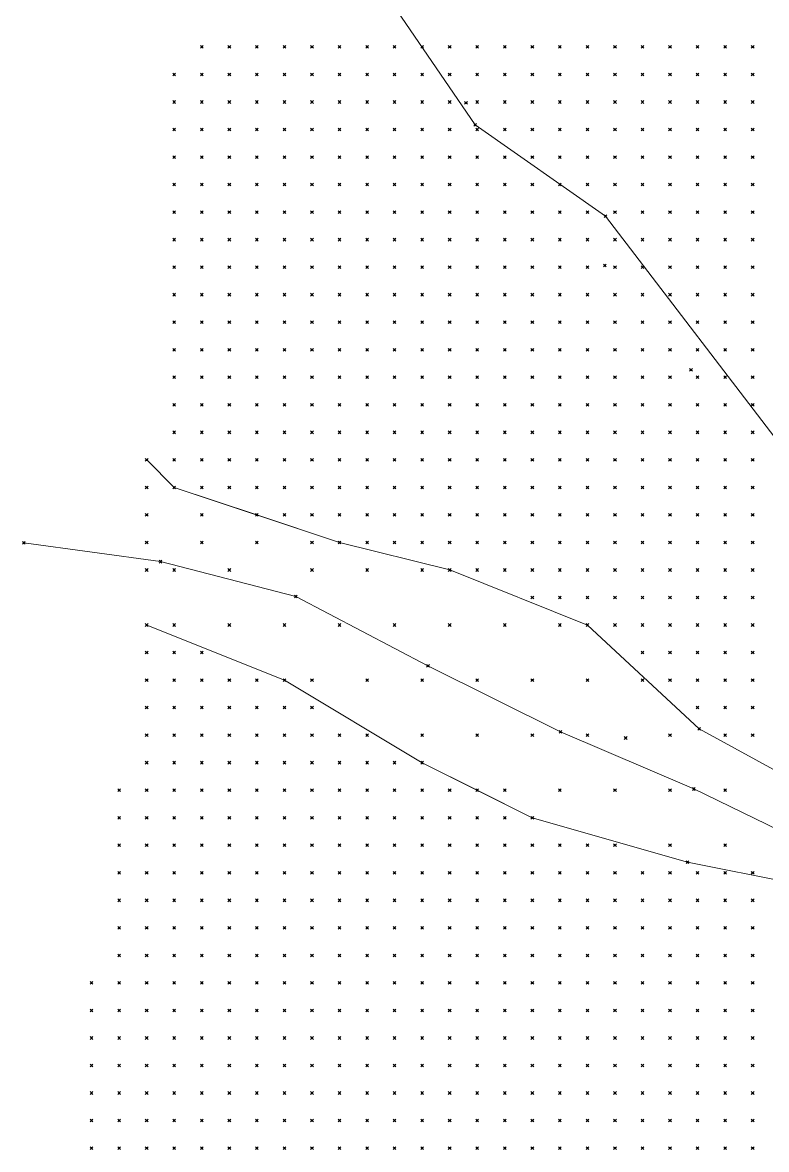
# Model space of a CAD drawing. Header units: metres. Extents: x 441556 to 446409, y 432338 to 461058.
# Drawn here: x 442396.4 to 442477.4, y 455474.2 to 455597 of the extents above; entities that cross this region are included whole.
import ezdxf

# ---------------------------------------------------------------- set-up
doc = ezdxf.new("R2010")
doc.units = ezdxf.units.M
doc.header["$MEASUREMENT"] = 0
doc.header["$PDMODE"] = 35
doc.header["$PDSIZE"] = 0.15
for name, color, linetype, lineweight in [('DTM-BRE-RevN_GRP_FIRUL APEI', 2, 'Continuous', 0), ('DTM-BRE-RevN_GRP_RAU', 2, 'Continuous', 0), ('DTM-BRE-RevN_GRP_TALUZ SUS', 2, 'Continuous', 0), ('DTM-BRE-RevN_YP_RevL', 1, 'Continuous', 0), ('DTM-NOK-RevN_LIDAR_co_lidar', 91, 'Continuous', 0), ('DTM-NOK-RevN_RTK', 32, 'Continuous', 0)]:
    doc.layers.add(name, color=color, linetype=linetype, lineweight=lineweight)

msp = doc.modelspace()

# ---------------------------------------------------------------- linework, layer by layer
at = {"layer": 'DTM-BRE-RevN_GRP_FIRUL APEI'}
for p, q in [((442396.541, 455540.332, 436.641), (442411.419, 455538.281, 424.641)), ((442411.419, 455538.281, 424.641), (442426.145, 455534.49, 416.502)), ((442426.145, 455534.49, 416.502), (442440.541, 455526.917, 409.331)), ((442440.541, 455526.917, 409.331), (442454.971, 455519.729, 403.228)), ((442454.971, 455519.729, 403.228), (442469.486, 455513.512, 396.462)), ((442469.486, 455513.512, 396.462), (442483.932, 455506.515, 390.462))]:
    msp.add_line(p, q, dxfattribs=at)
at = {"layer": 'DTM-BRE-RevN_GRP_RAU'}
for p, q in [((442409.911, 455549.37, 435.115), (442412.91, 455546.37, 430.29)), ((442412.91, 455546.37, 430.29), (442430.906, 455540.372, 419.584)), ((442430.906, 455540.372, 419.584), (442442.903, 455537.372, 415.631)), ((442442.903, 455537.372, 415.631), (442457.9, 455531.374, 408.597)), ((442409.911, 455531.374, 429.419), (442424.907, 455525.375, 422.845)), ((442457.9, 455531.374, 408.597), (442470.057, 455520.058, 400.033)), ((442424.907, 455525.375, 422.845), (442439.904, 455516.377, 415.413)), ((442470.057, 455520.058, 400.033), (442484.428, 455512.2, 394.016)), ((442439.904, 455516.377, 415.413), (442451.901, 455510.378, 409.2)), ((442451.901, 455510.378, 409.2), (442468.79, 455505.542, 399.319)), ((442468.79, 455505.542, 399.319), (442483.59, 455502.589, 392.605))]:
    msp.add_line(p, q, dxfattribs=at)
at = {"layer": 'DTM-BRE-RevN_GRP_TALUZ SUS'}
for p, q in [((442432.336, 455605.444, 460.2), (442445.684, 455585.86, 448.033)), ((442445.684, 455585.86, 448.033), (442459.874, 455575.915, 436.128)), ((442459.874, 455575.915, 436.128), (442493.892, 455531.374, 400.939))]:
    msp.add_line(p, q, dxfattribs=at)
at = {"layer": 'DTM-BRE-RevN_YP_RevL'}
for p, q in [((442412.91, 455546.37, 430.29), (442421.908, 455543.371, 424.386)), ((442421.908, 455543.371, 424.386), (442430.906, 455540.372, 419.584)), ((442445.903, 455513.378, 411.491), (442439.904, 455516.377, 415.413)), ((442451.901, 455510.378, 409.2), (442445.903, 455513.378, 411.491))]:
    msp.add_line(p, q, dxfattribs=at)
at = {"layer": 'DTM-NOK-RevN_LIDAR_co_lidar'}
for p in [(442415.909, 455594.36, 461.221), (442418.909, 455594.36, 460.225), (442421.908, 455594.36, 459.489), (442424.907, 455594.36, 458.627), (442427.907, 455594.36, 457.738), (442430.906, 455594.36, 456.741), (442433.905, 455594.36, 455.774), (442436.905, 455594.36, 454.78), (442439.904, 455594.36, 453.456), (442442.903, 455594.36, 451.639), (442445.903, 455594.36, 448.964), (442448.902, 455594.36, 446.077), (442451.901, 455594.36, 443.548), (442454.901, 455594.36, 440.316), (442457.9, 455594.36, 437.61), (442460.9, 455594.36, 434.804), (442463.899, 455594.36, 432.026), (442466.898, 455594.36, 428.726), (442469.898, 455594.36, 426.433), (442472.897, 455594.36, 422.83), (442475.896, 455594.36, 419.343), (442412.91, 455591.361, 460.871), (442415.909, 455591.361, 459.684), (442418.909, 455591.361, 458.599), (442421.908, 455591.361, 457.794), (442424.907, 455591.361, 456.943), (442427.907, 455591.361, 456.072), (442430.906, 455591.361, 455.308), (442433.905, 455591.361, 454.429), (442436.905, 455591.361, 453.36), (442439.904, 455591.361, 452.188), (442442.903, 455591.361, 450.764), (442445.903, 455591.361, 448.72), (442448.902, 455591.361, 446.381), (442451.901, 455591.361, 443.986), (442454.901, 455591.361, 441.035), (442457.9, 455591.361, 438.214), (442460.9, 455591.361, 434.781), (442463.899, 455591.361, 431.924), (442466.898, 455591.361, 428.695), (442469.898, 455591.361, 426.049), (442472.897, 455591.361, 423.214), (442475.896, 455591.361, 420.032), (442412.91, 455588.361, 459.079), (442415.909, 455588.361, 457.831), (442418.909, 455588.361, 456.882), (442421.908, 455588.361, 455.891), (442424.907, 455588.361, 455.107), (442427.907, 455588.361, 454.36), (442430.906, 455588.361, 453.704), (442433.905, 455588.361, 453.005), (442436.905, 455588.361, 451.971), (442439.904, 455588.361, 450.832), (442442.903, 455588.361, 449.703), (442444.681, 455588.258, 449.178), (442445.903, 455588.361, 448.17), (442448.902, 455588.361, 446.308), (442451.901, 455588.361, 444.095), (442454.901, 455588.361, 441.108), (442457.9, 455588.361, 438.223), (442460.9, 455588.361, 434.609), (442463.899, 455588.361, 431.752), (442466.898, 455588.361, 429.045), (442469.898, 455588.361, 426.218), (442472.897, 455588.361, 423.209), (442475.896, 455588.361, 420.483), (442412.91, 455585.362, 457.249), (442415.909, 455585.362, 456.035), (442418.909, 455585.362, 455.09), (442421.908, 455585.362, 454.281), (442424.907, 455585.362, 453.479), (442427.907, 455585.362, 452.832), (442430.906, 455585.362, 452.046), (442433.905, 455585.362, 451.295), (442436.905, 455585.362, 450.452), (442439.904, 455585.362, 449.369), (442442.903, 455585.362, 448.402), (442445.903, 455585.362, 447.328), (442448.902, 455585.362, 445.954), (442451.901, 455585.362, 444.054), (442454.901, 455585.362, 440.763), (442457.9, 455585.362, 437.661), (442460.9, 455585.362, 434.977), (442463.899, 455585.362, 432.458), (442466.898, 455585.362, 429.607), (442469.898, 455585.362, 426.586), (442472.897, 455585.362, 423.677), (442475.896, 455585.362, 420.897), (442412.91, 455582.363, 455.648), (442415.909, 455582.363, 454.424), (442418.909, 455582.363, 453.465), (442421.908, 455582.363, 452.667), (442424.907, 455582.363, 451.788), (442427.907, 455582.363, 451.048), (442430.906, 455582.363, 450.277), (442433.905, 455582.363, 449.556), (442436.905, 455582.363, 448.848), (442439.904, 455582.363, 447.979), (442442.903, 455582.363, 446.948), (442445.903, 455582.363, 445.905), (442448.902, 455582.363, 444.877), (442451.901, 455582.363, 443.252), (442454.901, 455582.363, 440.593), (442457.9, 455582.363, 438.09), (442460.9, 455582.363, 435.844), (442463.899, 455582.363, 432.982), (442466.898, 455582.363, 430.129), (442469.898, 455582.363, 427.045), (442472.897, 455582.363, 423.925), (442475.896, 455582.363, 421.333), (442412.91, 455579.363, 453.991), (442415.909, 455579.363, 452.896), (442418.909, 455579.363, 451.721), (442421.908, 455579.363, 450.739), (442424.907, 455579.363, 449.787), (442427.907, 455579.363, 449.139), (442430.906, 455579.363, 448.499), (442433.905, 455579.363, 447.882), (442436.905, 455579.363, 447.244), (442439.904, 455579.363, 446.474), (442442.903, 455579.363, 445.471), (442445.903, 455579.363, 444.314), (442448.902, 455579.363, 443.234), (442451.901, 455579.363, 441.909), (442454.901, 455579.363, 439.964), (442457.9, 455579.363, 437.988), (442460.9, 455579.363, 435.755), (442463.899, 455579.363, 433.684), (442466.898, 455579.363, 430.268), (442469.898, 455579.363, 427.47), (442472.897, 455579.363, 424.458), (442475.896, 455579.363, 421.878), (442412.91, 455576.364, 452.495), (442415.909, 455576.364, 451.613), (442418.909, 455576.364, 450.322), (442421.908, 455576.364, 449.144), (442424.907, 455576.364, 448.094), (442427.907, 455576.364, 447.261), (442430.906, 455576.364, 446.607), (442433.905, 455576.364, 446.125), (442436.905, 455576.364, 445.357), (442439.904, 455576.364, 444.49), (442442.903, 455576.364, 443.657), (442445.903, 455576.364, 442.738), (442448.902, 455576.364, 441.63), (442451.901, 455576.364, 440.007), (442454.901, 455576.364, 438.285), (442457.9, 455576.364, 437.048), (442460.9, 455576.364, 435.658), (442463.899, 455576.364, 433.988), (442466.898, 455576.364, 430.326), (442469.898, 455576.364, 428.061), (442472.897, 455576.364, 425.222), (442475.896, 455576.364, 422.796), (442412.91, 455573.364, 450.7), (442415.909, 455573.364, 449.861), (442418.909, 455573.364, 448.77), (442421.908, 455573.364, 447.668), (442424.907, 455573.364, 446.433), (442427.907, 455573.364, 445.223), (442430.906, 455573.364, 444.378), (442433.905, 455573.364, 443.958), (442436.905, 455573.364, 443.331), (442439.904, 455573.364, 442.665), (442442.903, 455573.364, 441.913), (442445.903, 455573.364, 440.946), (442448.902, 455573.364, 440.049), (442451.901, 455573.364, 438.751), (442454.901, 455573.364, 437.096), (442457.9, 455573.364, 436.131), (442460.9, 455573.364, 434.59), (442463.899, 455573.364, 432.551), (442466.898, 455573.364, 430.465), (442469.898, 455573.364, 428.329), (442472.897, 455573.364, 425.479), (442475.896, 455573.364, 423.283), (442412.91, 455570.365, 448.948), (442415.909, 455570.365, 448.041), (442418.909, 455570.365, 446.987), (442421.908, 455570.365, 446.026), (442424.907, 455570.365, 444.817), (442427.907, 455570.365, 443.292), (442430.906, 455570.365, 442.325), (442433.905, 455570.365, 441.742), (442436.905, 455570.365, 441.362), (442439.904, 455570.365, 440.877), (442442.903, 455570.365, 439.934), (442445.903, 455570.365, 439.037), (442448.902, 455570.365, 438.267), (442451.901, 455570.365, 436.982), (442454.901, 455570.365, 435.754), (442457.9, 455570.365, 434.818), (442459.789, 455570.555, 434.109), (442460.9, 455570.365, 433.464), (442463.899, 455570.365, 431.531), (442466.898, 455570.365, 429.443), (442469.898, 455570.365, 427.88), (442472.897, 455570.365, 425.507), (442475.896, 455570.365, 423.224), (442412.91, 455567.366, 447.035), (442415.909, 455567.366, 446.059), (442418.909, 455567.366, 445.054), (442421.908, 455567.366, 444.116), (442424.907, 455567.366, 443.074), (442427.907, 455567.366, 441.555), (442430.906, 455567.366, 440.121), (442433.905, 455567.366, 439.548), (442436.905, 455567.366, 439.216), (442439.904, 455567.366, 438.582), (442442.903, 455567.366, 437.796), (442445.903, 455567.366, 437.111), (442448.902, 455567.366, 436.154), (442451.901, 455567.366, 434.944), (442454.901, 455567.366, 434.404), (442457.9, 455567.366, 433.423), (442460.9, 455567.366, 431.893), (442463.899, 455567.366, 430.594), (442466.898, 455567.366, 428.389), (442469.898, 455567.366, 426.87), (442472.897, 455567.366, 424.945), (442475.896, 455567.366, 422.752), (442412.91, 455564.366, 445.242), (442415.909, 455564.366, 444.227), (442418.909, 455564.366, 443.425), (442421.908, 455564.366, 442.377), (442424.907, 455564.366, 441.2), (442427.907, 455564.366, 439.93), (442430.906, 455564.366, 438.565), (442433.905, 455564.366, 437.612), (442436.905, 455564.366, 436.987), (442439.904, 455564.366, 436.419), (442442.903, 455564.366, 435.826), (442445.903, 455564.366, 435.466), (442448.902, 455564.366, 434.841), (442451.901, 455564.366, 433.473), (442454.901, 455564.366, 432.51), (442457.9, 455564.366, 431.465), (442460.9, 455564.366, 430.121), (442463.899, 455564.366, 428.902), (442466.898, 455564.366, 427.449), (442469.898, 455564.366, 425.903), (442472.897, 455564.366, 424.356), (442475.896, 455564.366, 422.288), (442412.91, 455561.367, 443.466), (442415.909, 455561.367, 442.526), (442418.909, 455561.367, 441.363), (442421.908, 455561.367, 440.268), (442424.907, 455561.367, 439.266), (442427.907, 455561.367, 438.189), (442430.906, 455561.367, 437.028), (442433.905, 455561.367, 435.996), (442436.905, 455561.367, 435.174), (442439.904, 455561.367, 434.478), (442442.903, 455561.367, 433.699), (442445.903, 455561.367, 432.983), (442448.902, 455561.367, 432.355), (442451.901, 455561.367, 431.417), (442454.901, 455561.367, 430.338), (442457.9, 455561.367, 429.34), (442460.9, 455561.367, 428.447), (442463.899, 455561.367, 427.22), (442466.898, 455561.367, 425.885), (442469.898, 455561.367, 424.65), (442472.897, 455561.367, 423.19), (442475.896, 455561.367, 421.392), (442469.177, 455559.174, 424.098), (442412.91, 455558.368, 441.432), (442415.909, 455558.368, 440.452), (442418.909, 455558.368, 439.443), (442421.908, 455558.368, 438.24), (442424.907, 455558.368, 437.171), (442427.907, 455558.368, 436.136), (442430.906, 455558.368, 435.18), (442433.905, 455558.368, 434.141), (442436.905, 455558.368, 433.238), (442439.904, 455558.368, 432.496), (442442.903, 455558.368, 431.73), (442445.903, 455558.368, 430.834), (442448.902, 455558.368, 429.886), (442451.901, 455558.368, 428.961), (442454.901, 455558.368, 428.077), (442457.9, 455558.368, 427.531), (442460.9, 455558.368, 426.516), (442463.899, 455558.368, 425.374), (442466.898, 455558.368, 424.195), (442469.898, 455558.368, 423.173), (442472.897, 455558.368, 421.869), (442475.896, 455558.368, 420.556), (442412.91, 455555.368, 439.343), (442415.909, 455555.368, 438.204), (442418.909, 455555.368, 437.133), (442421.908, 455555.368, 435.952), (442424.907, 455555.368, 435.032), (442427.907, 455555.368, 433.738), (442430.906, 455555.368, 432.674), (442433.905, 455555.368, 431.98), (442436.905, 455555.368, 431.189), (442439.904, 455555.368, 430.413), (442442.903, 455555.368, 429.555), (442445.903, 455555.368, 428.708), (442448.902, 455555.368, 428.055), (442451.901, 455555.368, 427.166), (442454.901, 455555.368, 426.053), (442457.9, 455555.368, 424.892), (442460.9, 455555.368, 424.334), (442463.899, 455555.368, 423.509), (442466.898, 455555.368, 422.543), (442469.898, 455555.368, 421.669), (442472.897, 455555.368, 420.543), (442475.896, 455555.368, 419.261), (442412.91, 455552.369, 436.774), (442415.909, 455552.369, 435.58), (442418.909, 455552.369, 434.607), (442421.908, 455552.369, 433.647), (442424.907, 455552.369, 432.635), (442427.907, 455552.369, 431.457), (442430.906, 455552.369, 430.365), (442433.905, 455552.369, 429.641), (442436.905, 455552.369, 429.067), (442439.904, 455552.369, 428.217), (442442.903, 455552.369, 427.304), (442445.903, 455552.369, 426.688), (442448.902, 455552.369, 426.02), (442451.901, 455552.369, 425.015), (442454.901, 455552.369, 423.998), (442457.9, 455552.369, 423.102), (442460.9, 455552.369, 422.448), (442463.899, 455552.369, 421.361), (442466.898, 455552.369, 420.701), (442469.898, 455552.369, 419.904), (442472.897, 455552.369, 418.852), (442475.896, 455552.369, 417.995), (442409.911, 455549.37, 435.115), (442412.91, 455549.37, 433.617), (442415.909, 455549.37, 432.466), (442418.909, 455549.37, 431.447), (442421.908, 455549.37, 430.385), (442424.907, 455549.37, 429.419), (442427.907, 455549.37, 428.602), (442430.906, 455549.37, 427.776), (442433.905, 455549.37, 427.137), (442436.905, 455549.37, 426.549), (442439.904, 455549.37, 425.921), (442442.903, 455549.37, 425.193), (442445.903, 455549.37, 424.432), (442448.902, 455549.37, 423.649), (442451.901, 455549.37, 422.742), (442454.901, 455549.37, 421.954), (442457.9, 455549.37, 421.093), (442460.9, 455549.37, 420.273), (442463.899, 455549.37, 419.469), (442466.898, 455549.37, 418.776), (442469.898, 455549.37, 417.941), (442472.897, 455549.37, 417.194), (442475.896, 455549.37, 416.404), (442409.911, 455546.37, 431.881), (442412.91, 455546.37, 430.29), (442415.909, 455546.37, 429.095), (442418.909, 455546.37, 428.214), (442421.908, 455546.37, 427.358), (442424.907, 455546.37, 426.433), (442427.907, 455546.37, 425.579), (442430.906, 455546.37, 424.985), (442433.905, 455546.37, 424.229), (442436.905, 455546.37, 423.676), (442439.904, 455546.37, 423.31), (442442.903, 455546.37, 422.705), (442445.903, 455546.37, 421.885), (442448.902, 455546.37, 421.059), (442451.901, 455546.37, 420.377), (442454.901, 455546.37, 419.739), (442457.9, 455546.37, 418.739), (442460.9, 455546.37, 417.919), (442463.899, 455546.37, 417.544), (442466.898, 455546.37, 416.664), (442469.898, 455546.37, 416.158), (442472.897, 455546.37, 415.461), (442475.896, 455546.37, 414.575), (442409.911, 455543.371, 428.81), (442415.909, 455543.371, 425.924), (442421.908, 455543.371, 424.386), (442424.907, 455543.371, 423.493), (442427.907, 455543.371, 422.808), (442430.906, 455543.371, 422.092), (442433.905, 455543.371, 421.24), (442436.905, 455543.371, 420.861), (442439.904, 455543.371, 420.595), (442442.903, 455543.371, 420.017), (442445.903, 455543.371, 419.419), (442448.902, 455543.371, 418.805), (442451.901, 455543.371, 418.076), (442454.901, 455543.371, 417.411), (442457.9, 455543.371, 416.606), (442460.9, 455543.371, 415.911), (442463.899, 455543.371, 415.528), (442466.898, 455543.371, 414.692), (442469.898, 455543.371, 413.997), (442472.897, 455543.371, 413.18), (442475.896, 455543.371, 412.596), (442409.911, 455540.372, 426.434), (442415.909, 455540.372, 423.342), (442421.908, 455540.372, 421.469), (442427.907, 455540.372, 420.201), (442430.906, 455540.372, 419.584), (442433.905, 455540.372, 418.748), (442436.905, 455540.372, 418.414), (442439.904, 455540.372, 418.221), (442442.903, 455540.372, 417.768), (442445.903, 455540.372, 417.217), (442448.902, 455540.372, 416.555), (442451.901, 455540.372, 415.872), (442454.901, 455540.372, 415.204), (442457.9, 455540.372, 414.532), (442460.9, 455540.372, 413.978), (442463.899, 455540.372, 413.455), (442466.898, 455540.372, 412.484), (442469.898, 455540.372, 411.816), (442472.897, 455540.372, 411.06), (442475.896, 455540.372, 410.52), (442409.911, 455537.372, 425.969), (442412.91, 455537.372, 423.892), (442418.909, 455537.372, 420.912), (442427.907, 455537.372, 417.915), (442433.905, 455537.372, 416.504), (442439.904, 455537.372, 416.007), (442442.903, 455537.372, 415.631), (442445.903, 455537.372, 415.061), (442448.902, 455537.372, 414.302), (442451.901, 455537.372, 413.645), (442454.901, 455537.372, 413.006), (442457.9, 455537.372, 412.415), (442460.9, 455537.372, 411.862), (442463.899, 455537.372, 411.229), (442466.898, 455537.372, 410.261), (442469.898, 455537.372, 409.697), (442472.897, 455537.372, 409.028), (442475.896, 455537.372, 408.459), (442451.901, 455534.373, 411.652), (442454.901, 455534.373, 410.955), (442457.9, 455534.373, 410.425), (442460.9, 455534.373, 409.794), (442463.899, 455534.373, 409.243), (442466.898, 455534.373, 408.276), (442469.898, 455534.373, 407.705), (442472.897, 455534.373, 407.063), (442475.896, 455534.373, 406.391), (442409.911, 455531.374, 429.419), (442412.91, 455531.374, 427.282), (442418.909, 455531.374, 422.838), (442424.907, 455531.374, 419.132), (442430.906, 455531.374, 414.912), (442436.905, 455531.374, 412.375), (442442.903, 455531.374, 411.57), (442448.902, 455531.374, 410.513), (442454.901, 455531.374, 409.197), (442457.9, 455531.374, 408.597), (442460.9, 455531.374, 407.924), (442463.899, 455531.374, 407.427), (442466.898, 455531.374, 406.313), (442469.898, 455531.374, 405.831), (442472.897, 455531.374, 405.212), (442475.896, 455531.374, 404.386), (442409.911, 455528.374, 432.045), (442412.91, 455528.374, 429.744), (442415.909, 455528.374, 427.387), (442463.899, 455528.374, 405.57), (442466.898, 455528.374, 404.536), (442469.898, 455528.374, 403.893), (442472.897, 455528.374, 403.271), (442475.896, 455528.374, 402.54), (442409.911, 455525.375, 434.827), (442412.91, 455525.375, 432.175), (442415.909, 455525.375, 429.508), (442418.909, 455525.375, 427.397), (442421.908, 455525.375, 425.237), (442424.907, 455525.375, 422.845), (442427.907, 455525.375, 420.371), (442433.905, 455525.375, 416.264), (442439.904, 455525.375, 411.219), (442445.903, 455525.375, 407.664), (442451.901, 455525.375, 406.322), (442457.9, 455525.375, 405.196), (442463.899, 455525.375, 403.949), (442466.898, 455525.375, 403.105), (442469.898, 455525.375, 402.224), (442472.897, 455525.375, 401.506), (442475.896, 455525.375, 400.849), (442409.911, 455522.376, 436.587), (442412.91, 455522.376, 434.378), (442415.909, 455522.376, 431.607), (442418.909, 455522.376, 429.36), (442421.908, 455522.376, 427.263), (442424.907, 455522.376, 424.716), (442427.907, 455522.376, 422.331), (442469.898, 455522.376, 401.032), (442472.897, 455522.376, 400.098), (442475.896, 455522.376, 399.436), (442409.911, 455519.376, 438.327), (442412.91, 455519.376, 436.134), (442415.909, 455519.376, 433.638), (442418.909, 455519.376, 431.068), (442421.908, 455519.376, 428.798), (442424.907, 455519.376, 426.079), (442427.907, 455519.376, 423.595), (442430.906, 455519.376, 421.409), (442433.905, 455519.376, 419.1), (442439.904, 455519.376, 413.975), (442445.903, 455519.376, 409.435), (442451.901, 455519.376, 405.252), (442457.9, 455519.376, 402.503), (442466.898, 455519.376, 400.41), (442472.897, 455519.376, 399.116), (442475.896, 455519.376, 398.297), (442462.068, 455519.068, 401.156), (442409.911, 455516.377, 439.906), (442412.91, 455516.377, 437.336), (442415.909, 455516.377, 435.217), (442418.909, 455516.377, 432.619), (442421.908, 455516.377, 430.119), (442424.907, 455516.377, 427.481), (442427.907, 455516.377, 425.164), (442430.906, 455516.377, 422.854), (442433.905, 455516.377, 420.136), (442436.905, 455516.377, 417.831), (442439.904, 455516.377, 415.413), (442406.911, 455513.378, 443.847), (442409.911, 455513.378, 441.524), (442412.91, 455513.378, 438.885), (442415.909, 455513.378, 436.349), (442418.909, 455513.378, 434.267), (442421.908, 455513.378, 431.849), (442424.907, 455513.378, 429.125), (442427.907, 455513.378, 426.429), (442430.906, 455513.378, 423.823), (442433.905, 455513.378, 421.723), (442436.905, 455513.378, 419.823), (442439.904, 455513.378, 416.583), (442442.903, 455513.378, 413.362), (442445.903, 455513.378, 411.491), (442448.902, 455513.378, 409.794), (442454.901, 455513.378, 406.032), (442460.9, 455513.378, 402.062), (442466.898, 455513.378, 398.604), (442472.897, 455513.378, 396.349), (442406.911, 455510.378, 445.276), (442409.911, 455510.378, 442.957), (442412.91, 455510.378, 439.739), (442415.909, 455510.378, 436.938), (442418.909, 455510.378, 435.578), (442421.908, 455510.378, 433.39), (442424.907, 455510.378, 430.472), (442427.907, 455510.378, 428.026), (442430.906, 455510.378, 425.803), (442433.905, 455510.378, 423.583), (442436.905, 455510.378, 421.154), (442439.904, 455510.378, 417.679), (442442.903, 455510.378, 414.527), (442445.903, 455510.378, 412.702), (442448.902, 455510.378, 411.038), (442451.901, 455510.378, 409.2), (442406.911, 455507.379, 447.119), (442409.911, 455507.379, 443.473), (442412.91, 455507.379, 441.227), (442415.909, 455507.379, 439.48), (442418.909, 455507.379, 437.001), (442421.908, 455507.379, 434.988), (442424.907, 455507.379, 431.479), (442427.907, 455507.379, 429.366), (442430.906, 455507.379, 427.117), (442433.905, 455507.379, 424.631), (442436.905, 455507.379, 421.646), (442439.904, 455507.379, 419.024), (442442.903, 455507.379, 416.583), (442445.903, 455507.379, 414.212), (442448.902, 455507.379, 412.482), (442451.901, 455507.379, 410.44), (442454.901, 455507.379, 408.083), (442457.9, 455507.379, 405.596), (442460.9, 455507.379, 403.378), (442466.898, 455507.379, 399.674), (442472.897, 455507.379, 396.733), (442406.911, 455504.38, 448.208), (442409.911, 455504.38, 445.905), (442412.91, 455504.38, 443.534), (442415.909, 455504.38, 440.991), (442418.909, 455504.38, 438.205), (442421.908, 455504.38, 435.324), (442424.907, 455504.38, 432.992), (442427.907, 455504.38, 430.791), (442430.906, 455504.38, 428.564), (442433.905, 455504.38, 426.418), (442436.905, 455504.38, 423.427), (442439.904, 455504.38, 420.349), (442442.903, 455504.38, 417.967), (442445.903, 455504.38, 416.025), (442448.902, 455504.38, 414.135), (442451.901, 455504.38, 411.691), (442454.901, 455504.38, 408.895), (442457.9, 455504.38, 406.296), (442460.9, 455504.38, 403.983), (442463.899, 455504.38, 402.033), (442466.898, 455504.38, 400.276), (442469.898, 455504.38, 398.66), (442472.897, 455504.38, 396.989), (442475.896, 455504.38, 395.569), (442406.911, 455501.38, 450.557), (442409.911, 455501.38, 447.142), (442412.91, 455501.38, 444.206), (442415.909, 455501.38, 442.196), (442418.909, 455501.38, 439.757), (442421.908, 455501.38, 436.929), (442424.907, 455501.38, 434.654), (442427.907, 455501.38, 432.346), (442430.906, 455501.38, 429.616), (442433.905, 455501.38, 427.231), (442436.905, 455501.38, 425.147), (442439.904, 455501.38, 422.78), (442442.903, 455501.38, 420.262), (442445.903, 455501.38, 418.221), (442448.902, 455501.38, 416.294), (442451.901, 455501.38, 413.735), (442454.901, 455501.38, 410.961), (442457.9, 455501.38, 408.118), (442460.9, 455501.38, 405.711), (442463.899, 455501.38, 403.366), (442466.898, 455501.38, 401.452), (442469.898, 455501.38, 399.175), (442472.897, 455501.38, 397.525), (442475.896, 455501.38, 395.968), (442406.911, 455498.381, 452.681), (442409.911, 455498.381, 449.288), (442412.91, 455498.381, 446.257), (442415.909, 455498.381, 443.768), (442418.909, 455498.381, 441.286), (442421.908, 455498.381, 439.111), (442424.907, 455498.381, 436.337), (442427.907, 455498.381, 433.7), (442430.906, 455498.381, 431.227), (442433.905, 455498.381, 428.923), (442436.905, 455498.381, 426.673), (442439.904, 455498.381, 424.523), (442442.903, 455498.381, 422.319), (442445.903, 455498.381, 420.155), (442448.902, 455498.381, 418.031), (442451.901, 455498.381, 415.719), (442454.901, 455498.381, 413.484), (442457.9, 455498.381, 410.726), (442460.9, 455498.381, 408.144), (442463.899, 455498.381, 405.509), (442466.898, 455498.381, 403.187), (442469.898, 455498.381, 400.772), (442472.897, 455498.381, 398.678), (442475.896, 455498.381, 396.699), (442406.911, 455495.382, 453.79), (442409.911, 455495.382, 451.292), (442412.91, 455495.382, 448.18), (442415.909, 455495.382, 445.49), (442418.909, 455495.382, 443.068), (442421.908, 455495.382, 440.691), (442424.907, 455495.382, 438.066), (442427.907, 455495.382, 435.163), (442430.906, 455495.382, 432.597), (442433.905, 455495.382, 430.31), (442436.905, 455495.382, 428.676), (442439.904, 455495.382, 426.292), (442442.903, 455495.382, 424.036), (442445.903, 455495.382, 422.298), (442448.902, 455495.382, 419.813), (442451.901, 455495.382, 417.724), (442454.901, 455495.382, 415.605), (442457.9, 455495.382, 412.726), (442460.9, 455495.382, 410.081), (442463.899, 455495.382, 407.399), (442466.898, 455495.382, 404.705), (442469.898, 455495.382, 402.1), (442472.897, 455495.382, 399.926), (442475.896, 455495.382, 397.447), (442403.912, 455492.382, 458.578), (442406.911, 455492.382, 455.515), (442409.911, 455492.382, 453.022), (442412.91, 455492.382, 449.53), (442415.909, 455492.382, 447.182), (442418.909, 455492.382, 444.792), (442421.908, 455492.382, 441.951), (442424.907, 455492.382, 439.444), (442427.907, 455492.382, 436.484), (442430.906, 455492.382, 434.41), (442433.905, 455492.382, 432.508), (442436.905, 455492.382, 430.881), (442439.904, 455492.382, 428.974), (442442.903, 455492.382, 427.158), (442445.903, 455492.382, 425.029), (442448.902, 455492.382, 422.157), (442451.901, 455492.382, 420.026), (442454.901, 455492.382, 417.648), (442457.9, 455492.382, 414.92), (442460.9, 455492.382, 412.363), (442463.899, 455492.382, 409.629), (442466.898, 455492.382, 406.076), (442469.898, 455492.382, 403.505), (442472.897, 455492.382, 401.335), (442475.896, 455492.382, 398.617), (442403.912, 455489.383, 460.397), (442406.911, 455489.383, 457.186), (442409.911, 455489.383, 454.781), (442412.91, 455489.383, 451.517), (442415.909, 455489.383, 449.076), (442418.909, 455489.383, 446.461), (442421.908, 455489.383, 443.455), (442424.907, 455489.383, 441.235), (442427.907, 455489.383, 438.998), (442430.906, 455489.383, 436.45), (442433.905, 455489.383, 434.518), (442436.905, 455489.383, 432.791), (442439.904, 455489.383, 431.204), (442442.903, 455489.383, 429.31), (442445.903, 455489.383, 426.443), (442448.902, 455489.383, 423.796), (442451.901, 455489.383, 422.075), (442454.901, 455489.383, 419.835), (442457.9, 455489.383, 417.214), (442460.9, 455489.383, 414.547), (442463.899, 455489.383, 411.734), (442466.898, 455489.383, 408.197), (442469.898, 455489.383, 405.232), (442472.897, 455489.383, 402.673), (442475.896, 455489.383, 399.856), (442403.912, 455486.384, 462.078), (442406.911, 455486.384, 459.125), (442409.911, 455486.384, 456.031), (442412.91, 455486.384, 453.344), (442415.909, 455486.384, 450.732), (442418.909, 455486.384, 447.856), (442421.908, 455486.384, 445.621), (442424.907, 455486.384, 443.624), (442427.907, 455486.384, 441.16), (442430.906, 455486.384, 438.35), (442433.905, 455486.384, 436.49), (442436.905, 455486.384, 434.786), (442439.904, 455486.384, 432.638), (442442.903, 455486.384, 430.497), (442445.903, 455486.384, 428.038), (442448.902, 455486.384, 425.562), (442451.901, 455486.384, 423.906), (442454.901, 455486.384, 421.948), (442457.9, 455486.384, 419.444), (442460.9, 455486.384, 416.794), (442463.899, 455486.384, 413.719), (442466.898, 455486.384, 410.173), (442469.898, 455486.384, 406.769), (442472.897, 455486.384, 404.124), (442475.896, 455486.384, 401.422), (442403.912, 455483.384, 463.725), (442406.911, 455483.384, 460.64), (442409.911, 455483.384, 457.441), (442412.91, 455483.384, 454.618), (442415.909, 455483.384, 452.494), (442418.909, 455483.384, 450.183), (442421.908, 455483.384, 447.84), (442424.907, 455483.384, 445.576), (442427.907, 455483.384, 442.564), (442430.906, 455483.384, 440.329), (442433.905, 455483.384, 438.435), (442436.905, 455483.384, 436.565), (442439.904, 455483.384, 434.164), (442442.903, 455483.384, 431.944), (442445.903, 455483.384, 430.084), (442448.902, 455483.384, 427.932), (442451.901, 455483.384, 425.915), (442454.901, 455483.384, 423.578), (442457.9, 455483.384, 421.213), (442460.9, 455483.384, 418.33), (442463.899, 455483.384, 415.304), (442466.898, 455483.384, 411.73), (442469.898, 455483.384, 408.664), (442472.897, 455483.384, 405.877), (442475.896, 455483.384, 403.233), (442403.912, 455480.385, 465.184), (442406.911, 455480.385, 462.238), (442409.911, 455480.385, 459.092), (442412.91, 455480.385, 456.271), (442415.909, 455480.385, 454.241), (442418.909, 455480.385, 452.45), (442421.908, 455480.385, 449.853), (442424.907, 455480.385, 447.575), (442427.907, 455480.385, 445.099), (442430.906, 455480.385, 443.256), (442433.905, 455480.385, 440.817), (442436.905, 455480.385, 438.472), (442439.904, 455480.385, 436.25), (442442.903, 455480.385, 433.992), (442445.903, 455480.385, 431.889), (442448.902, 455480.385, 429.712), (442451.901, 455480.385, 427.541), (442454.901, 455480.385, 425.116), (442457.9, 455480.385, 422.491), (442460.9, 455480.385, 419.484), (442463.899, 455480.385, 416.732), (442466.898, 455480.385, 413.439), (442469.898, 455480.385, 410.536), (442472.897, 455480.385, 407.639), (442475.896, 455480.385, 404.786), (442403.912, 455477.385, 467.229), (442406.911, 455477.385, 463.542), (442409.911, 455477.385, 460.718), (442412.91, 455477.385, 458.278), (442415.909, 455477.385, 456.144), (442418.909, 455477.385, 454.19), (442421.908, 455477.385, 451.853), (442424.907, 455477.385, 449.919), (442427.907, 455477.385, 447.186), (442430.906, 455477.385, 444.956), (442433.905, 455477.385, 443.009), (442436.905, 455477.385, 440.735), (442439.904, 455477.385, 438.037), (442442.903, 455477.385, 435.475), (442445.903, 455477.385, 433.301), (442448.902, 455477.385, 431.071), (442451.901, 455477.385, 428.748), (442454.901, 455477.385, 426.467), (442457.9, 455477.385, 423.915), (442460.9, 455477.385, 420.864), (442463.899, 455477.385, 418.23), (442466.898, 455477.385, 415.39), (442469.898, 455477.385, 412.466), (442472.897, 455477.385, 409.433), (442475.896, 455477.385, 406.579), (442403.912, 455474.386, 468.611), (442406.911, 455474.386, 464.612), (442409.911, 455474.386, 462.284), (442412.91, 455474.386, 459.806), (442415.909, 455474.386, 457.729), (442418.909, 455474.386, 455.52), (442421.908, 455474.386, 453.554), (442424.907, 455474.386, 451.393), (442427.907, 455474.386, 448.534), (442430.906, 455474.386, 446.069), (442433.905, 455474.386, 444.174), (442436.905, 455474.386, 441.874), (442439.904, 455474.386, 439.041), (442442.903, 455474.386, 436.681), (442445.903, 455474.386, 434.671), (442448.902, 455474.386, 432.254), (442451.901, 455474.386, 429.839), (442454.901, 455474.386, 427.607), (442457.9, 455474.386, 425.189), (442460.9, 455474.386, 422.248), (442463.899, 455474.386, 419.526), (442466.898, 455474.386, 416.826), (442469.898, 455474.386, 414.145), (442472.897, 455474.386, 411.211), (442475.896, 455474.386, 408.54)]:
    msp.add_point(p, dxfattribs=at)
at = {"layer": 'DTM-NOK-RevN_RTK'}
for p in [(442445.684, 455585.86, 448.033), (442459.874, 455575.915, 436.128), (442396.541, 455540.332, 436.641), (442411.419, 455538.281, 424.641), (442426.145, 455534.49, 416.502), (442440.541, 455526.917, 409.331), (442454.971, 455519.729, 403.228), (442470.057, 455520.058, 400.033), (442469.486, 455513.512, 396.462), (442468.79, 455505.542, 399.319)]:
    msp.add_point(p, dxfattribs=at)

doc.saveas('drawing.dxf')
